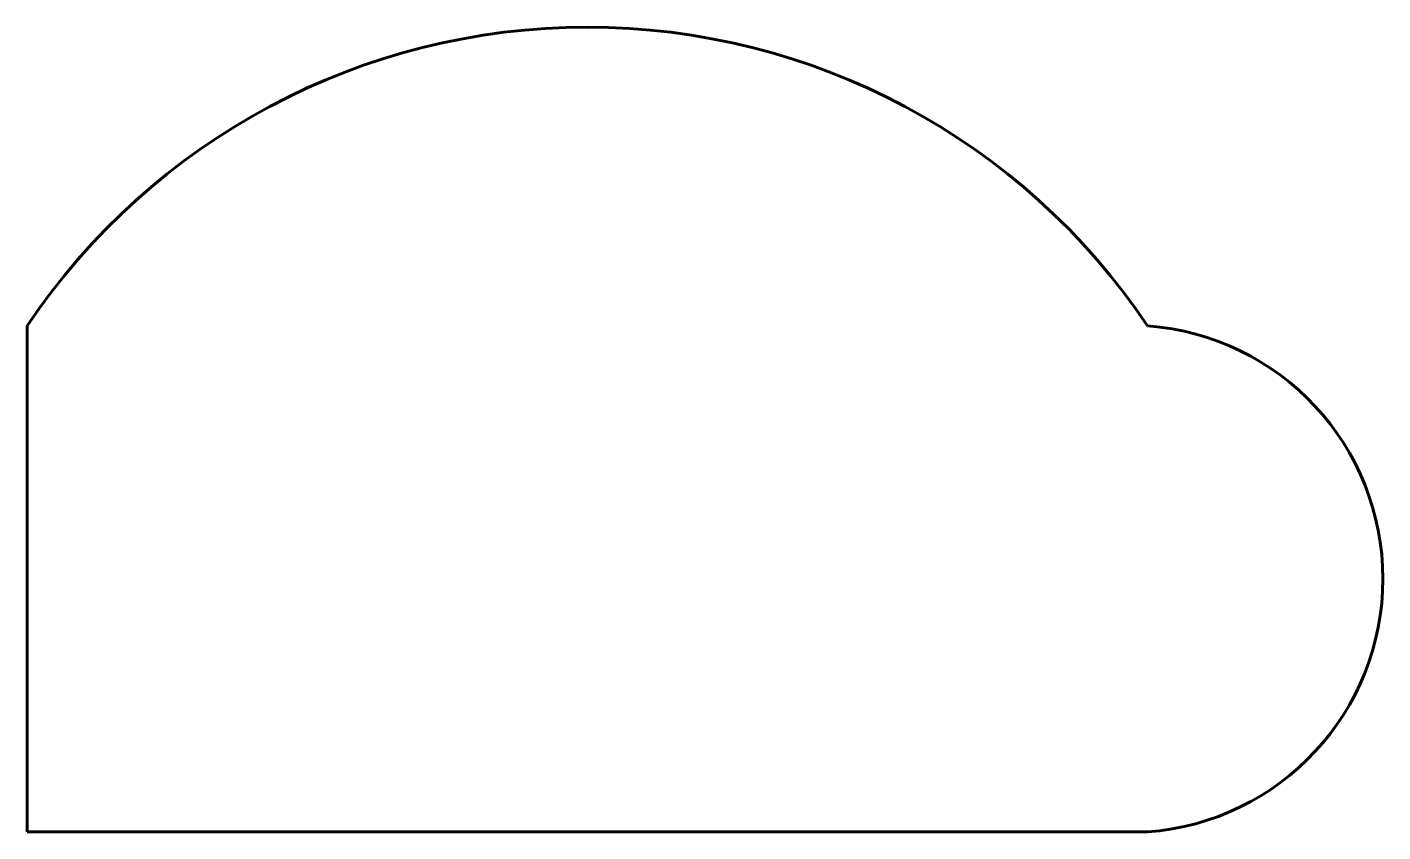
# Model space of a CAD drawing. Header units: millimetres. Extents: x 0 to 629, y 0 to 374.
import ezdxf

# ---------------------------------------------------------------- set-up
doc = ezdxf.new("R2010")
doc.units = ezdxf.units.MM
doc.linetypes.add('K5LT_BASIC', pattern=[0])

msp = doc.modelspace()

# ---------------------------------------------------------------- linework, layer by layer
at = {"color": 143, "linetype": 'K5LT_BASIC', "lineweight": 60, "true_color": 0x33acca}
for p, q in [((0, 235), (0, 0)), ((0, 0), (520, 0))]:
    msp.add_line(p, q, dxfattribs=at)
for centre, radius, start, end in [((260, 60.73), 313, 33.83228, 146.16772), ((511.37, 117.5), 117.82, 274.19936, 85.80064)]:
    msp.add_arc(centre, radius, start, end, dxfattribs=at)

doc.saveas('drawing.dxf')
